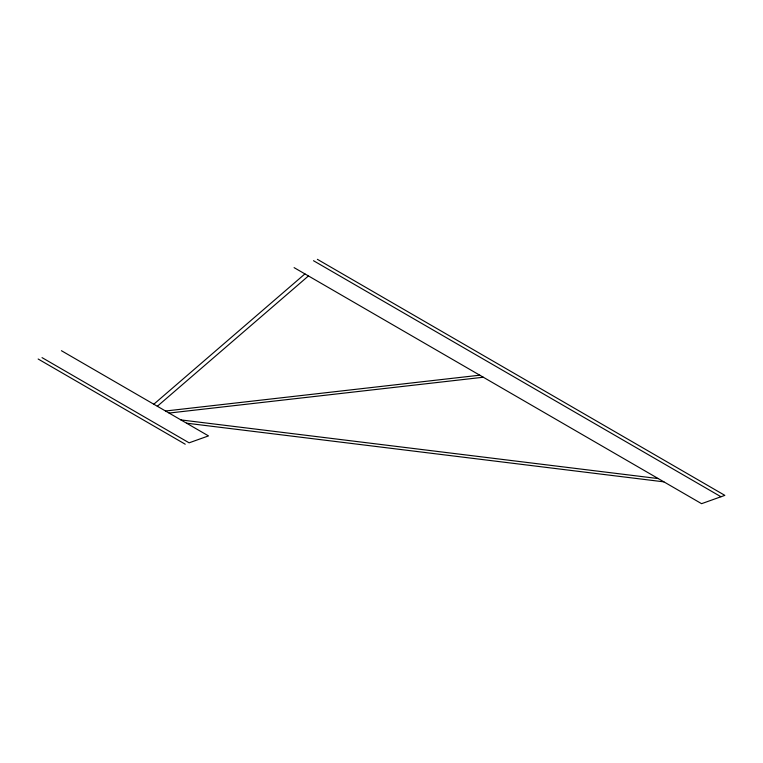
<?xml version="1.0" encoding="UTF-8"?>
<svg xmlns="http://www.w3.org/2000/svg" width="763" height="763" viewBox="0 0 763 763"><rect width="100%" height="100%" fill="white"/><g stroke="black" fill="none" stroke-linecap="round" stroke-linejoin="round"><path stroke-width="1.14" d="M153.811 404.218L304.923 273.907M157.34 406.269L308.452 275.948M165.533 411.009L479.774 375.186M169.062 413.06L483.313 377.237M180.888 419.908L658.259 478.582M186.534 423.179L663.905 481.854M317.37 259.325L724.85 495.368L701.578 503.675L294.098 267.632M313.488 260.708L720.968 496.751M61.422 350.703L208.499 435.902L189.11 442.826L42.032 357.618M38.15 359.011L185.228 444.209"/></g></svg>
